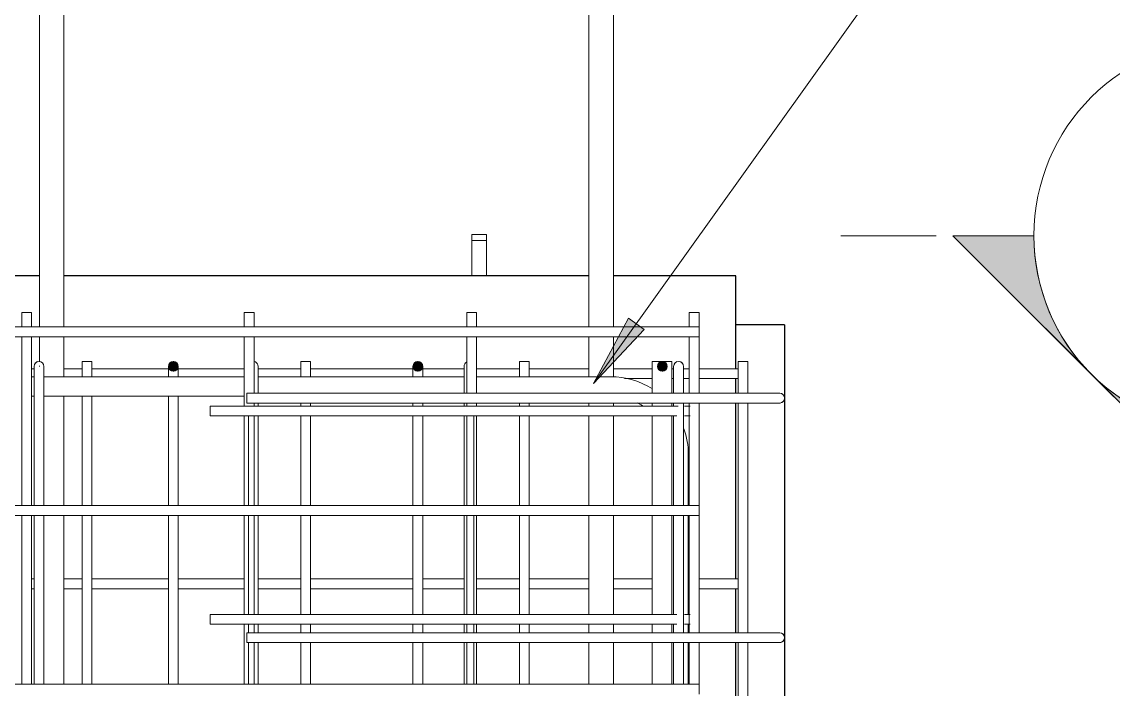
# Model space of a CAD drawing. Header units: millimetres. Extents: x 12491 to 23610, y -3081 to 6026.
# Drawn here: x 15491 to 16383, y 3362 to 3908 of the extents above; entities that cross this region are included whole.
import ezdxf

# ---------------------------------------------------------------- set-up
doc = ezdxf.new("R2010")
doc.units = ezdxf.units.MM
for name, color, linetype, lineweight in [('A-GENM', 13, 'Continuous', 18), ('A-WALL', 113, 'Continuous', 25), ('G-ANNO-SYMB', 111, 'Continuous', 9), ('S-RBAR', 171, 'Continuous', 18), ('S-RBAR-IDEN', 171, 'Continuous', 9)]:
    doc.layers.add(name, color=color, linetype=linetype, lineweight=lineweight)

# ---------------------------------------------------------------- blocks, each defined once
blk = doc.blocks.new('RR spread anchor face based - RR-SA-4_0-180-1726831-Elevation Front 1')
at = {"layer": 'A-GENM'}
for p, q in [((15858.64, 3728.84), (15858.64, 3733.84)), ((15858.64, 3733.84), (15870.64, 3733.84)), ((15870.64, 3733.84), (15870.64, 3728.84)), ((15858.64, 3700), (15858.64, 3728.84)), ((15870.64, 3728.84), (15858.64, 3728.84)), ((15870.64, 3728.84), (15870.64, 3700))]:
    blk.add_line(p, q, dxfattribs=at)
blk = doc.blocks.new('Detail View - M_Section Head - Filled SHOP DWG-1002450-Elevation Front 1')
at = {"layer": 'G-ANNO-SYMB'}
h = blk.add_hatch(color=256, dxfattribs=at)
edge = h.paths.add_edge_path()
edge.add_line((16252.23, 3732.82), (16318.51, 3732.82))
edge.add_arc((16478.51, 3732.82), 160, 180, 225)
edge.add_line((16365.37, 3619.68), (16252.23, 3732.82))
h = blk.add_hatch(color=256, dxfattribs=at)
edge = h.paths.add_edge_path()
edge.add_line((16704.78, 3732.82), (16591.64, 3619.68))
edge.add_arc((16478.51, 3732.82), 160, 315, 360)
edge.add_line((16638.51, 3732.82), (16704.78, 3732.82))
h = blk.add_hatch(color=256, dxfattribs=at)
edge = h.paths.add_edge_path()
edge.add_line((16478.51, 3506.54), (16365.37, 3619.68))
edge.add_arc((16478.51, 3732.82), 160, 225, 270)
edge.add_line((16478.51, 3572.82), (16478.51, 3506.54))
h = blk.add_hatch(color=256, dxfattribs=at)
edge = h.paths.add_edge_path()
edge.add_line((16478.51, 3506.54), (16478.51, 3572.82))
edge.add_arc((16478.51, 3732.82), 160, 270, 315)
edge.add_line((16591.64, 3619.68), (16478.51, 3506.54))
for p, q in [((16478.51, 3506.54), (16252.23, 3732.82)), ((16318.51, 3732.82), (16252.23, 3732.82)), ((16252.23, 3732.82), (16365.37, 3619.68)), ((16318.51, 3732.82), (16252.23, 3732.82)), ((16478.51, 3506.54), (16704.78, 3732.82)), ((16591.64, 3619.68), (16704.78, 3732.82)), ((16638.51, 3732.82), (16704.78, 3732.82)), ((16704.78, 3732.82), (16638.51, 3732.82)), ((16365.37, 3619.68), (16478.51, 3506.54)), ((16478.51, 3506.54), (16591.64, 3619.68)), ((16478.51, 3572.82), (16478.51, 3506.54)), ((16478.51, 3506.54), (16478.51, 3572.82))]:
    blk.add_line(p, q, dxfattribs=at)
for start, end in [(360, 180), (180, 360), (180, 225), (315, 0), (225, 270), (270, 315)]:
    blk.add_arc((16478.51, 3732.82), 160, start, end, dxfattribs=at)
blk = doc.blocks.new('M_Rebar Tag_rfa MARK - ARROW-794226-Elevation Front 1')
at = {"layer": 'S-RBAR-IDEN'}
blk.add_circle((16483.37, 3981.51), 100, dxfattribs=at)

msp = doc.modelspace()

# ---------------------------------------------------------------- hatches: boundary and pattern name
at = {"layer": 'S-RBAR'}
h = msp.add_hatch(color=256, dxfattribs=at)
edge = h.paths.add_edge_path()
edge.add_arc((15614.58603, 3626), 4, 0, 360)
for points in [[(15614.58603, 3622), (15618.58603, 3626), (15614.58603, 3630), (15610.58603, 3626)], [(15814.57776, 3622), (15818.57776, 3626), (15814.57776, 3630), (15810.57776, 3626)], [(16014.5695, 3622), (16018.5695, 3626), (16014.5695, 3630), (16010.5695, 3626)]]:
    msp.add_hatch(color=256, dxfattribs=at).paths.add_polyline_path(points)
h = msp.add_hatch(color=256, dxfattribs=at)
edge = h.paths.add_edge_path()
edge.add_arc((15814.57776, 3626), 4, 0, 360)
h = msp.add_hatch(color=256, dxfattribs=at)
edge = h.paths.add_edge_path()
edge.add_arc((16014.5695, 3626), 4, 0, 360)
at = {"layer": 'S-RBAR-IDEN'}
msp.add_hatch(color=256, dxfattribs=at).paths.add_polyline_path([(15958.3555, 3612.05473), (15999.69504, 3656.25246), (15986.84722, 3665.44592)])

# ---------------------------------------------------------------- linework, layer by layer
at = {"layer": 'A-WALL'}
for p, q in [((15505.03777, 3700), (15074.5899, 3700)), ((15954.5695, 3700), (15525.03777, 3700)), ((16074.63777, 3700), (15974.5695, 3700)), ((16074.63777, 3624), (16074.63777, 3700)), ((16114.63777, 3660), (16074.63777, 3660)), ((16114.63777, 3660), (16114.63777, 3310)), ((16074.63777, 3604), (16074.63777, 3616)), ((16074.63777, 3452.24138), (16074.63777, 3596)), ((16074.63777, 3408.2), (16074.63777, 3444.24138)), ((16074.63777, 3310), (16074.63777, 3400.2))]:
    msp.add_line(p, q, dxfattribs=at)
at = {"layer": 'G-ANNO-SYMB'}
msp.add_line((16238.50565, 3732.81652), (16160.54013, 3732.81652), dxfattribs=at)
at = {"layer": 'S-RBAR'}
for p, q in [((15505.03777, 3658.25817), (15505.03777, 4720)), ((15525.03777, 3658.25817), (15525.03777, 4720)), ((15954.5695, 3658.25817), (15954.5695, 4720)), ((15974.5695, 3658.25817), (15974.5695, 4720)), ((15498.59817, 3670), (15490.59817, 3670)), ((15490.59817, 3658.25817), (15490.59817, 3670)), ((15498.59817, 3658.25817), (15498.59817, 3670)), ((15680.59395, 3670), (15672.59395, 3670)), ((15672.59395, 3658.25817), (15672.59395, 3670)), ((15680.59395, 3658.25817), (15680.59395, 3670)), ((15862.58973, 3670), (15854.58973, 3670)), ((15854.58973, 3658.25817), (15854.58973, 3670)), ((15862.58973, 3658.25817), (15862.58973, 3670)), ((16044.58551, 3670), (16036.58551, 3670)), ((16036.58551, 3658.25817), (16036.58551, 3670)), ((16044.58551, 3658.25817), (16044.58551, 3670)), ((14944.37184, 3658.25817), (16044.58551, 3658.25817)), ((16044.58551, 3650.25817), (16044.58551, 3658.25817)), ((14944.37184, 3650.25817), (16044.58551, 3650.25817)), ((15490.59817, 3512.17871), (15490.59817, 3650.25817)), ((15498.59817, 3512.17871), (15498.59817, 3650.25817)), ((15505.03777, 3629.95711), (15505.03777, 3650.25817)), ((15525.03777, 3617.5), (15525.03777, 3650.25817)), ((15672.59395, 3593.56173), (15672.59395, 3650.25817)), ((15680.59395, 3604), (15680.59395, 3650.25817)), ((15854.58973, 3604), (15854.58973, 3650.25817)), ((15862.58973, 3604), (15862.58973, 3650.25817)), ((15954.5695, 3617.5), (15954.5695, 3650.25817)), ((15974.5695, 3617.2054), (15974.5695, 3650.25817)), ((16036.58551, 3604), (16036.58551, 3650.25817)), ((16044.58551, 3604), (16044.58551, 3650.25817)), ((15500.71199, 3590), (15500.71199, 3626)), ((15505.03777, 3626), (15505.03777, 3626.48372)), ((15508.71199, 3590), (15508.71199, 3626)), ((15547.97467, 3630), (15539.97467, 3630)), ((15539.97467, 3617.5), (15539.97467, 3630)), ((15547.97467, 3617.5), (15547.97467, 3630)), ((15614.58603, 3630), (15610.58603, 3626)), ((15610.58603, 3617.92247), (15610.58603, 3626)), ((15610.58603, 3626), (15614.58603, 3622)), ((15618.58603, 3626), (15614.58603, 3630)), ((15614.58603, 3622), (15618.58603, 3626)), ((15618.58603, 3617.92247), (15618.58603, 3626)), ((15683.91859, 3604.25887), (15683.91859, 3626)), ((15726.84495, 3630), (15718.84495, 3630)), ((15718.84495, 3617.5), (15718.84495, 3630)), ((15726.84495, 3617.5), (15726.84495, 3630)), ((15814.57776, 3630), (15810.57776, 3626)), ((15810.57776, 3617.92247), (15810.57776, 3626)), ((15810.57776, 3626), (15814.57776, 3622)), ((15818.57776, 3626), (15814.57776, 3630)), ((15814.57776, 3622), (15818.57776, 3626)), ((15818.57776, 3617.92247), (15818.57776, 3626)), ((15852.37519, 3604.25887), (15852.37519, 3626)), ((15905.71523, 3630), (15897.71523, 3630)), ((15897.71523, 3617.5), (15897.71523, 3630)), ((15905.71523, 3617.5), (15905.71523, 3630)), ((16022.33133, 3630), (16006.33133, 3630)), ((16006.33133, 3604), (16006.33133, 3630)), ((16014.5695, 3630), (16010.5695, 3626)), ((16010.5695, 3626), (16014.5695, 3622)), ((16018.5695, 3626), (16014.5695, 3630)), ((16014.5695, 3622), (16018.5695, 3626)), ((16022.33133, 3604), (16022.33133, 3630)), ((16023.83179, 3604.25887), (16023.83179, 3626)), ((16031.83179, 3604.25887), (16031.83179, 3626)), ((16084.58551, 3630), (16076.58551, 3630)), ((16076.58551, 3604), (16076.58551, 3630)), ((16084.58551, 3604), (16084.58551, 3630)), ((15498.59817, 3624), (15500.71199, 3624)), ((15498.59817, 3617.5), (15500.71199, 3617.5)), ((15508.71199, 3617.5), (15672.59395, 3617.5)), ((15525.03777, 3624), (15539.97467, 3624)), ((15547.97467, 3624), (15610.58603, 3624)), ((15618.58603, 3624), (15672.59395, 3624)), ((15683.91859, 3624), (15718.84495, 3624)), ((15683.91859, 3617.5), (15852.37519, 3617.5)), ((15726.84495, 3624), (15810.57776, 3624)), ((15818.57776, 3624), (15852.37519, 3624)), ((15862.58973, 3624), (15897.71523, 3624)), ((15862.58973, 3617.5), (15972.33179, 3617.5)), ((15905.71523, 3624), (15954.5695, 3624)), ((15974.5695, 3624), (16006.33133, 3624)), ((15983.72542, 3616), (16006.33133, 3616)), ((16022.33133, 3624), (16023.83179, 3624)), ((16022.33133, 3616), (16023.83179, 3616)), ((16031.83179, 3624), (16036.58551, 3624)), ((16031.83179, 3616), (16036.58551, 3616)), ((16044.58551, 3624), (16076.58551, 3624)), ((16044.58551, 3616), (16076.58551, 3616)), ((15498.59817, 3601.5), (15500.71199, 3601.5)), ((15508.71199, 3601.5), (15672.59395, 3601.5)), ((15525.03777, 3512.17871), (15525.03777, 3601.5)), ((15539.97467, 3512.17871), (15539.97467, 3601.5)), ((15547.97467, 3512.17871), (15547.97467, 3601.5)), ((15610.58603, 3512.17871), (15610.58603, 3601.5)), ((15618.58603, 3512.17871), (15618.58603, 3601.5)), ((15674.5695, 3604), (16090.5695, 3604)), ((15674.5695, 3596), (15674.5695, 3604)), ((16110.5695, 3604), (16090.5695, 3604)), ((15500.71199, 3590), (15500.71199, 3512.17871)), ((15508.71199, 3590), (15508.71199, 3512.17871)), ((16004.58551, 3593.56173), (15644.58551, 3593.56173)), ((15644.58551, 3593.56173), (15644.58551, 3585.56173)), ((15674.5695, 3596), (16090.5695, 3596)), ((15680.59395, 3593.56173), (15680.59395, 3596)), ((15683.91859, 3593.72316), (15683.91859, 3596.25133)), ((15718.84495, 3593.56173), (15718.84495, 3596)), ((15726.84495, 3593.56173), (15726.84495, 3596)), ((15810.57776, 3593.56173), (15810.57776, 3596)), ((15818.57776, 3593.56173), (15818.57776, 3596)), ((15852.37519, 3593.72316), (15852.37519, 3596.25133)), ((15854.58973, 3593.56173), (15854.58973, 3596)), ((15862.58973, 3593.56173), (15862.58973, 3596)), ((15897.71523, 3593.56173), (15897.71523, 3596)), ((15905.71523, 3593.56173), (15905.71523, 3596)), ((15954.5695, 3593.56173), (15954.5695, 3596)), ((15974.5695, 3593.56173), (15974.5695, 3596)), ((16004.58551, 3593.56173), (16027.41765, 3593.56173)), ((16006.33133, 3593.56173), (16006.33133, 3596)), ((16022.33133, 3593.56173), (16022.33133, 3596)), ((16023.83179, 3593.72316), (16023.83179, 3596.25133)), ((16031.83179, 3590), (16031.83179, 3596.25133)), ((16031.83179, 3590), (16031.83179, 3512.17871)), ((16032.58295, 3593.56173), (16037.2443, 3593.56173)), ((16036.58551, 3512.17871), (16036.58551, 3596)), ((16044.58551, 3512.17871), (16044.58551, 3596)), ((16076.58551, 3408.2), (16076.58551, 3596)), ((16084.58551, 3408.2), (16084.58551, 3596)), ((16110.5695, 3596), (16090.5695, 3596)), ((16004.58551, 3585.56173), (15644.58551, 3585.56173)), ((15672.59395, 3512.17871), (15672.59395, 3585.56173)), ((15675.91859, 3585.56173), (15675.91859, 3512.17871)), ((15680.59395, 3512.17871), (15680.59395, 3585.56173)), ((15683.91859, 3585.56173), (15683.91859, 3512.17871)), ((15718.84495, 3512.17871), (15718.84495, 3585.56173)), ((15726.84495, 3512.17871), (15726.84495, 3585.56173)), ((15810.57776, 3512.17871), (15810.57776, 3585.56173)), ((15818.57776, 3512.17871), (15818.57776, 3585.56173)), ((15852.37519, 3585.56173), (15852.37519, 3512.17871)), ((15854.58973, 3512.17871), (15854.58973, 3585.56173)), ((15860.37519, 3585.56173), (15860.37519, 3512.17871)), ((15862.58973, 3512.17871), (15862.58973, 3585.56173)), ((15897.71523, 3512.17871), (15897.71523, 3585.56173)), ((15905.71523, 3512.17871), (15905.71523, 3585.56173)), ((15954.5695, 3512.17871), (15954.5695, 3585.56173)), ((15974.5695, 3512.17871), (15974.5695, 3585.56173)), ((16004.58551, 3585.56173), (16026.36755, 3585.56173)), ((16006.33133, 3512.17871), (16006.33133, 3585.56173)), ((16022.33133, 3512.17871), (16022.33133, 3585.56173)), ((16023.83179, 3585.56173), (16023.83179, 3512.17871)), ((16032.58295, 3585.56173), (16037.2443, 3585.56173)), ((16035.83179, 3554), (16035.83179, 3512.17871)), ((14944.37184, 3512.17871), (16044.58551, 3512.17871)), ((16044.58551, 3504.17871), (16044.58551, 3512.17871)), ((14944.37184, 3504.17871), (16044.58551, 3504.17871)), ((15490.59817, 3366.09926), (15490.59817, 3504.17871)), ((15498.59817, 3366.09926), (15498.59817, 3504.17871)), ((15500.71199, 3504.17871), (15500.71199, 3366.09926)), ((15508.71199, 3504.17871), (15508.71199, 3366.09926)), ((15525.03777, 3366.09926), (15525.03777, 3504.17871)), ((15539.97467, 3366.09926), (15539.97467, 3504.17871)), ((15547.97467, 3366.09926), (15547.97467, 3504.17871)), ((15610.58603, 3366.09926), (15610.58603, 3504.17871)), ((15618.58603, 3366.09926), (15618.58603, 3504.17871)), ((15672.59395, 3423.19), (15672.59395, 3504.17871)), ((15675.91859, 3504.17871), (15675.91859, 3423.19)), ((15680.59395, 3423.19), (15680.59395, 3504.17871)), ((15683.91859, 3504.17871), (15683.91859, 3423.19)), ((15718.84495, 3423.19), (15718.84495, 3504.17871)), ((15726.84495, 3423.19), (15726.84495, 3504.17871)), ((15810.57776, 3423.19), (15810.57776, 3504.17871)), ((15818.57776, 3423.19), (15818.57776, 3504.17871)), ((15852.37519, 3504.17871), (15852.37519, 3423.19)), ((15854.58973, 3423.19), (15854.58973, 3504.17871)), ((15860.37519, 3504.17871), (15860.37519, 3423.19)), ((15862.58973, 3423.19), (15862.58973, 3504.17871)), ((15897.71523, 3423.19), (15897.71523, 3504.17871)), ((15905.71523, 3423.19), (15905.71523, 3504.17871)), ((15954.5695, 3423.19), (15954.5695, 3504.17871)), ((15974.5695, 3423.19), (15974.5695, 3504.17871)), ((16006.33133, 3423.19), (16006.33133, 3504.17871)), ((16022.33133, 3423.19), (16022.33133, 3504.17871)), ((16023.83179, 3504.17871), (16023.83179, 3423.19)), ((16031.83179, 3504.17871), (16031.83179, 3408.2)), ((16035.83179, 3504.17871), (16035.83179, 3423.19)), ((16036.58551, 3408.2), (16036.58551, 3504.17871)), ((16044.58551, 3408.2), (16044.58551, 3504.17871)), ((15498.59817, 3452.24138), (15500.71199, 3452.24138)), ((15525.03777, 3452.24138), (15539.97467, 3452.24138)), ((15547.97467, 3452.24138), (15610.58603, 3452.24138)), ((15618.58603, 3452.24138), (15672.59395, 3452.24138)), ((15683.91859, 3452.24138), (15718.84495, 3452.24138)), ((15726.84495, 3452.24138), (15810.57776, 3452.24138)), ((15818.57776, 3452.24138), (15852.37519, 3452.24138)), ((15862.58973, 3452.24138), (15897.71523, 3452.24138)), ((15905.71523, 3452.24138), (15954.5695, 3452.24138)), ((15974.5695, 3452.24138), (16006.33133, 3452.24138)), ((16035.83179, 3452.24138), (16036.58551, 3452.24138)), ((16044.58551, 3452.24138), (16076.58551, 3452.24138)), ((15498.59817, 3444.24138), (15500.71199, 3444.24138)), ((15525.03777, 3444.24138), (15539.97467, 3444.24138)), ((15547.97467, 3444.24138), (15610.58603, 3444.24138)), ((15618.58603, 3444.24138), (15672.59395, 3444.24138)), ((15683.91859, 3444.24138), (15718.84495, 3444.24138)), ((15726.84495, 3444.24138), (15810.57776, 3444.24138)), ((15818.57776, 3444.24138), (15852.37519, 3444.24138)), ((15862.58973, 3444.24138), (15897.71523, 3444.24138)), ((15905.71523, 3444.24138), (15954.5695, 3444.24138)), ((15974.5695, 3444.24138), (16006.33133, 3444.24138)), ((16035.83179, 3444.24138), (16036.58551, 3444.24138)), ((16044.58551, 3444.24138), (16076.58551, 3444.24138)), ((16004.58551, 3423.19), (15644.58551, 3423.19)), ((15644.58551, 3423.19), (15644.58551, 3415.19)), ((16004.58551, 3423.19), (16026.36755, 3423.19)), ((16032.58295, 3423.19), (16037.2443, 3423.19)), ((16004.58551, 3415.19), (15644.58551, 3415.19)), ((15672.59395, 3366.09926), (15672.59395, 3415.19)), ((15675.91859, 3415.19), (15675.91859, 3408.2)), ((15680.59395, 3408.2), (15680.59395, 3415.19)), ((15683.91859, 3415.19), (15683.91859, 3408.2)), ((15718.84495, 3408.2), (15718.84495, 3415.19)), ((15726.84495, 3408.2), (15726.84495, 3415.19)), ((15810.57776, 3408.2), (15810.57776, 3415.19)), ((15818.57776, 3408.2), (15818.57776, 3415.19)), ((15852.37519, 3415.19), (15852.37519, 3408.2)), ((15854.58973, 3408.2), (15854.58973, 3415.19)), ((15860.37519, 3415.19), (15860.37519, 3408.2)), ((15862.58973, 3408.2), (15862.58973, 3415.19)), ((15897.71523, 3408.2), (15897.71523, 3415.19)), ((15905.71523, 3408.2), (15905.71523, 3415.19)), ((15954.5695, 3408.2), (15954.5695, 3415.19)), ((15974.5695, 3408.2), (15974.5695, 3415.19)), ((16004.58551, 3415.19), (16026.36755, 3415.19)), ((16006.33133, 3408.2), (16006.33133, 3415.19)), ((16022.33133, 3408.2), (16022.33133, 3415.19)), ((16023.83179, 3415.19), (16023.83179, 3408.2)), ((16032.58295, 3415.19), (16037.2443, 3415.19)), ((16035.83179, 3415.19), (16035.83179, 3408.2)), ((15674.5695, 3408.2), (16090.5695, 3408.2)), ((15674.5695, 3400.2), (15674.5695, 3408.2)), ((16110.5695, 3408.2), (16090.5695, 3408.2)), ((15674.5695, 3400.2), (16090.5695, 3400.2)), ((15675.91859, 3400.2), (15675.91859, 3366.09926)), ((15680.59395, 3366.09926), (15680.59395, 3400.2)), ((15683.91859, 3400.2), (15683.91859, 3366.09926)), ((15718.84495, 3366.09926), (15718.84495, 3400.2)), ((15726.84495, 3366.09926), (15726.84495, 3400.2)), ((15810.57776, 3366.09926), (15810.57776, 3400.2)), ((15818.57776, 3366.09926), (15818.57776, 3400.2)), ((15852.37519, 3400.2), (15852.37519, 3366.09926)), ((15854.58973, 3366.09926), (15854.58973, 3400.2)), ((15860.37519, 3400.2), (15860.37519, 3366.09926)), ((15862.58973, 3366.09926), (15862.58973, 3400.2)), ((15897.71523, 3366.09926), (15897.71523, 3400.2)), ((15905.71523, 3366.09926), (15905.71523, 3400.2)), ((15954.5695, 3366.09926), (15954.5695, 3400.2)), ((15974.5695, 3366.09926), (15974.5695, 3400.2)), ((16006.33133, 3366.09926), (16006.33133, 3400.2)), ((16022.33133, 3366.09926), (16022.33133, 3400.2)), ((16023.83179, 3400.2), (16023.83179, 3366.09926)), ((16031.83179, 3400.2), (16031.83179, 3366.09926)), ((16035.83179, 3400.2), (16035.83179, 3366.09926)), ((16036.58551, 3366.09926), (16036.58551, 3400.2)), ((16044.58551, 3366.09926), (16044.58551, 3400.2)), ((16076.58551, 3269.66917), (16076.58551, 3400.2)), ((16084.58551, 3269.66917), (16084.58551, 3400.2)), ((16110.5695, 3400.2), (16090.5695, 3400.2)), ((14944.37184, 3366.09926), (16044.58551, 3366.09926)), ((16044.58551, 3358.09926), (16044.58551, 3366.09926))]:
    msp.add_line(p, q, dxfattribs=at)
for centre in [(15614.58603, 3626), (15814.57776, 3626), (16014.5695, 3626)]:
    msp.add_circle(centre, 4, dxfattribs=at)
for centre, radius, start, end in [((15504.71199, 3626), 4, 360, 180), ((15504.71199, 3626), 4, 165, 180), ((15504.71199, 3626), 4, 105, 150), ((15614.58603, 3626), 4, 360, 180), ((15679.91859, 3626), 4, 30, 75), ((15679.91859, 3626), 4, 360, 75), ((15814.57776, 3626), 4, 360, 180), ((15856.37519, 3626), 4, 120, 180), ((15856.37519, 3626), 4, 165, 180), ((15856.37519, 3626), 4, 120, 150), ((16027.83179, 3626), 4, 360, 180), ((16027.83179, 3626), 4, 165, 180), ((16027.83179, 3626), 4, 106.53403593, 150), ((16027.83179, 3626), 4, 30, 75), ((15972.33179, 3554), 63.5, 57.43423869, 90), ((16110.5695, 3600), 4, 270, 90), ((16110.5695, 3600), 4, 15, 60), ((16110.5695, 3600), 4, 300, 345), ((15972.33179, 3554), 47.5, 56.87132513, 62.73048733), ((16110.5695, 3600), 4, 270, 285), ((15972.33179, 3554), 63.5, 0, 19.34201651), ((16110.5695, 3404.2), 4, 270, 90), ((16110.5695, 3404.2), 4, 15, 60), ((16110.5695, 3404.2), 4, 300, 345), ((16110.5695, 3404.2), 4, 270, 285)]:
    msp.add_arc(centre, radius, start, end, dxfattribs=at)
at = {"layer": 'S-RBAR-IDEN'}
for p, q in [((15958.3555, 3612.05473), (16222.7221, 3981.50609)), ((15986.84722, 3665.44592), (15958.3555, 3612.05473)), ((15999.69504, 3656.25246), (15986.84722, 3665.44592)), ((15958.3555, 3612.05473), (15999.69504, 3656.25246))]:
    msp.add_line(p, q, dxfattribs=at)

# ---------------------------------------------------------------- block references
at = {"layer": 'A-GENM'}
msp.add_blockref('RR spread anchor face based - RR-SA-4_0-180-1726831-Elevation Front 1', (0, 0), dxfattribs=at)
at = {"layer": 'G-ANNO-SYMB'}
msp.add_blockref('Detail View - M_Section Head - Filled SHOP DWG-1002450-Elevation Front 1', (0, 0), dxfattribs=at)
at = {"layer": 'S-RBAR-IDEN'}
msp.add_blockref('M_Rebar Tag_rfa MARK - ARROW-794226-Elevation Front 1', (0, 0), dxfattribs=at)

doc.saveas('drawing.dxf')
